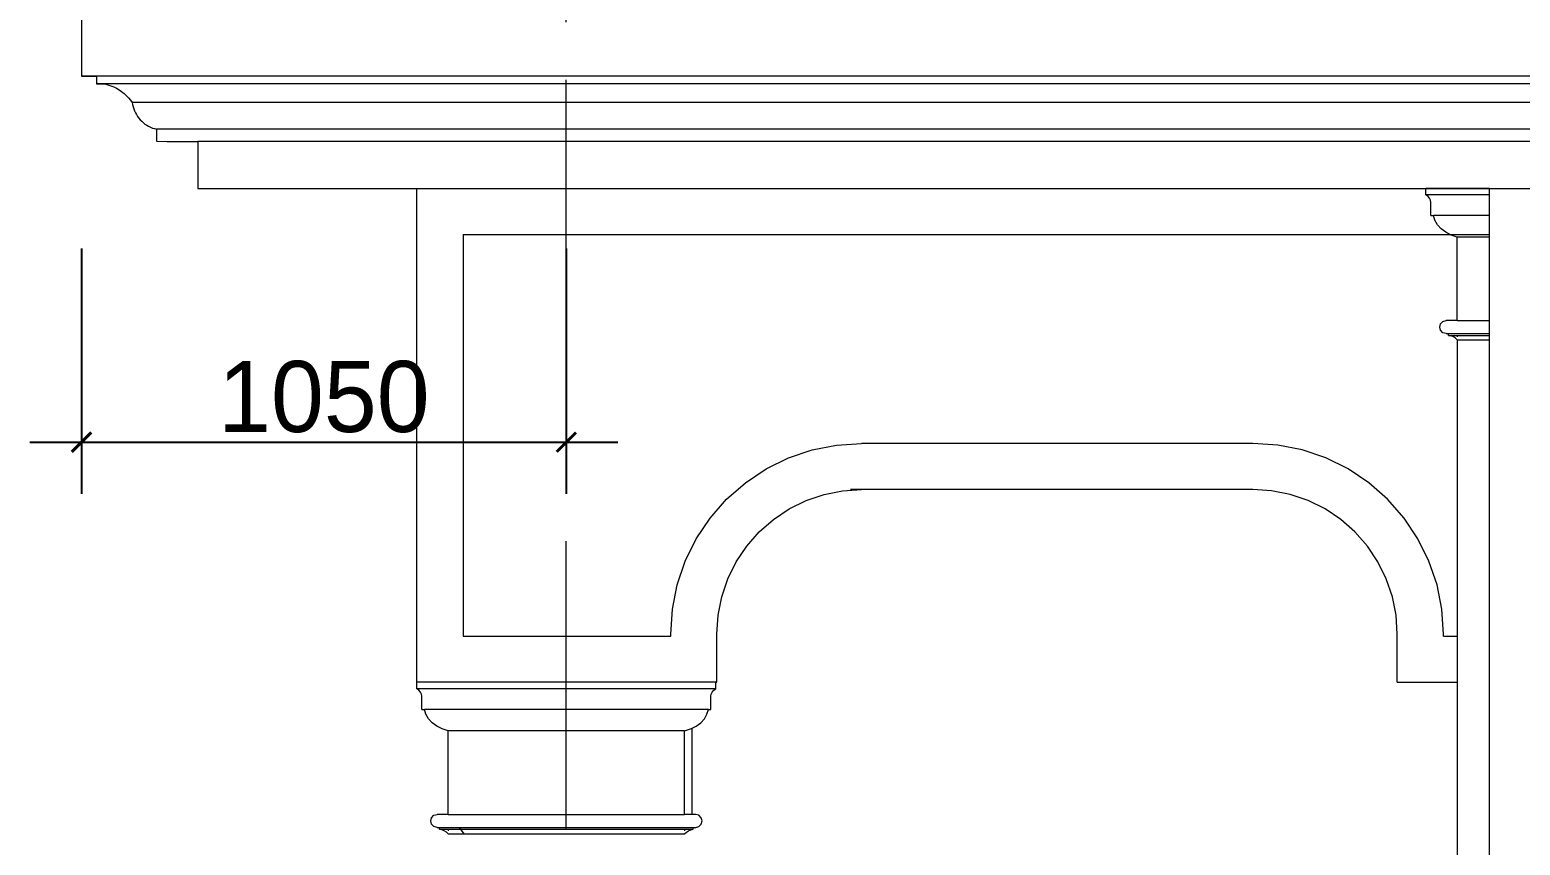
# Model space of a CAD drawing. Header units: millimetres. Extents: x 1832547 to 2001569, y -558009 to -417808.
# Drawn here: x 1945693 to 1948921, y -521844 to -520077 of the extents above; entities that cross this region are included whole.
import ezdxf

# ---------------------------------------------------------------- set-up
doc = ezdxf.new("R2010")
doc.units = ezdxf.units.MM
doc.header["$MEASUREMENT"] = 0
doc.linetypes.add('CENTER', pattern=[2, 1.25, -0.25, 0.25, -0.25])
doc.linetypes.add('HIDDEN', pattern=[9.525, 6.35, -3.175])
doc.layers.get('0').update_dxf_attribs({"linetype": 'CONTINUOUS'})
doc.layers.get('DEFPOINTS').update_dxf_attribs({"linetype": 'CONTINUOUS'})
for name, color, linetype, lineweight in [('CA.dim 08', 8, 'CONTINUOUS', 13), ('CA.khuat 75', 75, 'HIDDEN', 9), ('CA.manh 08', 8, 'CONTINUOUS', 9), ('CA.thay 145', 145, 'CONTINUOUS', 18), ('CA.tim 67', 67, 'CENTER', 9), ('CA_manh 08', 8, 'CONTINUOUS', 9)]:
    doc.layers.add(name, color=color, linetype=linetype, lineweight=lineweight)
doc.styles.get("Standard").update_dxf_attribs({"font": 'roman.shx'})
doc.dimstyles.new('CA 70', dxfattribs={"dimscale": 0.7, "dimtxt": 220, "dimasz": 60, "dimexe": 160, "dimexo": 0, "dimgap": 30, "dimtad": 1, "dimdec": 0, "dimrnd": 5, "dimzin": 0, "dimdsep": 46, "dimtxsty": 'Standard', "dimblk": 'ARCHTICK', "dimcen": 0.09, "dimdle": 160, "dimclrd": 256, "dimclre": 256, "dimclrt": 255, "dimadec": 0, "dimazin": 0, "dimtfac": 1, "dimtdec": 0, "dimtix": 1, "dimtmove": 2, "dimatfit": 3, "dimldrblk": 'DOT', "dimfxl": 600, "dimfxlon": 1, "dimtolj": 1, "dimtzin": 0, "dimarcsym": 0})

# ---------------------------------------------------------------- blocks, each defined once
blk = doc.blocks.new('_ArchTick')
at = {"color": 1, "linetype": 'ByBlock', "const_width": 0.15}
blk.add_lwpolyline([(-0.5, -0.5), (0.5, 0.5)], dxfattribs=at)
blk = doc.blocks.new('*D621')
at = {"layer": 'CA.dim 08', "lineweight": -2, "transparency": 16777216}
for p, q in [((1945804.7, -520550.6), (1945804.7, -521082.6)), ((1946854.7, -520550.6), (1946854.7, -521082.6)), ((1945692.7, -520970.6), (1946966.7, -520970.6))]:
    blk.add_line(p, q, dxfattribs=at)
at = {"layer": 'DEFPOINTS', "color": 0, "transparency": 16777216}
for p in [(1945804.7, -520110.6), (1946854.7, -520110.6), (1946854.7, -520970.6)]:
    blk.add_point(p, dxfattribs=at)
at = {"layer": 'CA.dim 08', "lineweight": -2, "transparency": 16777216, "xscale": 42, "yscale": 42, "zscale": 42, "rotation": 180}
blk.add_blockref('_ArchTick', (1945804.7, -520970.6), dxfattribs=at)
at = {"layer": 'CA.dim 08', "lineweight": -2, "transparency": 16777216, "xscale": 42, "yscale": 42, "zscale": 42}
blk.add_blockref('_ArchTick', (1946854.7, -520970.6), dxfattribs=at)
at = {"layer": 'CA.dim 08', "color": 255, "transparency": 16777216, "insert": (1946329.7, -520872.6), "char_height": 154, "attachment_point": 5}
blk.add_mtext('\\A1;1050', dxfattribs=at)
blk = doc.blocks.new('_DOT')
at = {"color": 1, "linetype": 'ByBlock'}
blk.add_line((-0.5, 0), (-1, 0), dxfattribs=at)
at = {"color": 1, "linetype": 'ByBlock', "const_width": 0.5}
blk.add_lwpolyline([(-0.25, 0, 1), (0.25, 0, 1)], format="xyb", close=True, dxfattribs=at)

msp = doc.modelspace()

# ---------------------------------------------------------------- linework, layer by layer
at = {"layer": 'CA.khuat 75', "ltscale": 200}
msp.add_lwpolyline([(1946622.4, -521805.1), (1946633.1, -521818.9)], dxfattribs=at)
at = {"layer": 'CA.manh 08'}
for points in [[(1960085.4, -520194.4), (1945837.1, -520194.4)], [(1960026.2, -520234.7), (1945914.8, -520234.6)], [(1959973.7, -520292.5), (1945967.3, -520292.5)]]:
    msp.add_lwpolyline(points, dxfattribs=at)
at = {"layer": 'CA.thay 145'}
for p, q in [((1946531.1, -521490.7), (1946531.1, -520420.8)), ((1948716.7, -520435), (1948716.7, -520420.8)), ((1948854.7, -520420.8), (1948716.7, -520420.8)), ((1948721.3, -520438.2), (1948716.7, -520435)), ((1948724.7, -520442.1), (1948721.3, -520438.2)), ((1948726.9, -520446.5), (1948724.7, -520442.1)), ((1948727.6, -520451.2), (1948726.9, -520446.5)), ((1948727.6, -520479.5), (1948727.6, -520451.2)), ((1948727.6, -520479.5), (1948733, -520479.5)), ((1948736.1, -520489.9), (1948733, -520479.5)), ((1948741.7, -520499.7), (1948736.1, -520489.9)), ((1948749.7, -520508.4), (1948741.7, -520499.7)), ((1946631.1, -520520.8), (1946631.1, -521390.7)), ((1948759.8, -520515.9), (1948749.7, -520508.4)), ((1948771.6, -520521.9), (1948759.8, -520515.9)), ((1948784.7, -520526.1), (1948771.6, -520521.9)), ((1948784.7, -520707.2), (1948784.7, -520526.1)), ((1948854.7, -520526.1), (1948784.7, -520526.1)), ((1948746.8, -520721.2), (1948748.6, -520714.2)), ((1948748.6, -520728.1), (1948746.8, -520721.2)), ((1948748.6, -520714.2), (1948753.6, -520709.1)), ((1948753.6, -520733.3), (1948748.6, -520728.1)), ((1948753.6, -520709.1), (1948760.4, -520707.2)), ((1948784.7, -520707.2), (1948760.4, -520707.2)), ((1948784.7, -520707.2), (1948854.7, -520707.2)), ((1948760.4, -520735.1), (1948753.6, -520733.3)), ((1948760.4, -520735.1), (1948765.8, -520735.1)), ((1948765.8, -520739.2), (1948765.8, -520735.1)), ((1948771.1, -520740.4), (1948765.8, -520739.2)), ((1948776.1, -520742.4), (1948771.1, -520740.4)), ((1948780.7, -520745.3), (1948776.1, -520742.4)), ((1948784.7, -520749), (1948780.7, -520745.3)), ((1948784.7, -520740.4), (1948784.7, -520742.4)), ((1948784.7, -520749), (1948854.7, -520749)), ((1947336.1, -521004.7), (1947387.3, -520987.3)), ((1947387.3, -520987.3), (1947440.3, -520976.8)), ((1947440.3, -520976.8), (1947494.2, -520973.2)), ((1948395.6, -520976.8), (1948341.6, -520973.2)), ((1948448.6, -520987.3), (1948395.6, -520976.8)), ((1948499.7, -521004.7), (1948448.6, -520987.3)), ((1947287.7, -521028.6), (1947336.1, -521004.7)), ((1947287.7, -521028.6), (1947336.1, -521004.7)), ((1948548.2, -521028.6), (1948499.7, -521004.7)), ((1948548.2, -521028.6), (1948499.7, -521004.7)), ((1947242.7, -521058.6), (1947287.7, -521028.6)), ((1947242.7, -521058.6), (1947287.7, -521028.6)), ((1948593.1, -521058.6), (1948548.2, -521028.6)), ((1948593.1, -521058.6), (1948548.2, -521028.6)), ((1947202.1, -521094.2), (1947242.7, -521058.6)), ((1947202.1, -521094.2), (1947242.7, -521058.6)), ((1947374.4, -521097.1), (1947413.2, -521083.9)), ((1947413.2, -521083.9), (1947453.3, -521075.9)), ((1947453.3, -521075.9), (1947494.2, -521073.2)), ((1948341.6, -521073.2), (1947470, -521073.2)), ((1948382.5, -521075.9), (1948341.6, -521073.2)), ((1948422.7, -521083.9), (1948382.5, -521075.9)), ((1948461.5, -521097.1), (1948422.7, -521083.9)), ((1948633.8, -521094.2), (1948593.1, -521058.6)), ((1948633.8, -521094.2), (1948593.1, -521058.6)), ((1947166.5, -521134.9), (1947202.1, -521094.2)), ((1947166.5, -521134.9), (1947202.1, -521094.2)), ((1947303.6, -521137.9), (1947337.7, -521115.2)), ((1947303.6, -521137.9), (1947337.7, -521115.2)), ((1947337.7, -521115.2), (1947374.4, -521097.1)), ((1948498.2, -521115.2), (1948461.5, -521097.1)), ((1948532.2, -521137.9), (1948498.2, -521115.2)), ((1948532.2, -521137.9), (1948498.2, -521115.2)), ((1948669.4, -521134.9), (1948633.8, -521094.2)), ((1948669.4, -521134.9), (1948633.8, -521094.2)), ((1947136.4, -521179.8), (1947166.5, -521134.9)), ((1947136.4, -521179.8), (1947166.5, -521134.9)), ((1947272.8, -521165), (1947303.6, -521137.9)), ((1947272.8, -521165), (1947303.6, -521137.9)), ((1948563, -521165), (1948532.2, -521137.9)), ((1948563, -521165), (1948532.2, -521137.9)), ((1948699.4, -521179.8), (1948669.4, -521134.9)), ((1948699.4, -521179.8), (1948669.4, -521134.9)), ((1947112.5, -521228.3), (1947136.4, -521179.8)), ((1947112.5, -521228.3), (1947136.4, -521179.8)), ((1947245.8, -521195.7), (1947272.8, -521165)), ((1947245.8, -521195.7), (1947272.8, -521165)), ((1948590, -521195.7), (1948563, -521165)), ((1948590, -521195.7), (1948563, -521165)), ((1948723.3, -521228.3), (1948699.4, -521179.8)), ((1948723.3, -521228.3), (1948699.4, -521179.8)), ((1947223, -521229.8), (1947245.8, -521195.7)), ((1947223, -521229.8), (1947245.8, -521195.7)), ((1948612.8, -521229.8), (1948590, -521195.7)), ((1948612.8, -521229.8), (1948590, -521195.7)), ((1947095.2, -521279.4), (1947112.5, -521228.3)), ((1947095.2, -521279.4), (1947112.5, -521228.3)), ((1947204.9, -521266.5), (1947223, -521229.8)), ((1947204.9, -521266.5), (1947223, -521229.8)), ((1948630.9, -521266.5), (1948612.8, -521229.8)), ((1948630.9, -521266.5), (1948612.8, -521229.8)), ((1948740.7, -521279.4), (1948723.3, -521228.3)), ((1948740.7, -521279.4), (1948723.3, -521228.3)), ((1947084.6, -521332.4), (1947095.2, -521279.4)), ((1947084.6, -521332.4), (1947095.2, -521279.4)), ((1947191.8, -521305.3), (1947204.9, -521266.5)), ((1947191.8, -521305.3), (1947204.9, -521266.5)), ((1948644.1, -521305.3), (1948630.9, -521266.5)), ((1948644.1, -521305.3), (1948630.9, -521266.5)), ((1948751.2, -521332.4), (1948740.7, -521279.4)), ((1948751.2, -521332.4), (1948740.7, -521279.4)), ((1947183.8, -521345.5), (1947191.8, -521305.3)), ((1947183.8, -521345.5), (1947191.8, -521305.3)), ((1948652.1, -521345.5), (1948644.1, -521305.3)), ((1948652.1, -521345.5), (1948644.1, -521305.3)), ((1947081.1, -521386.4), (1947084.6, -521332.4)), ((1947081.1, -521386.4), (1947084.6, -521332.4)), ((1948754.7, -521386.4), (1948751.2, -521332.4)), ((1948754.7, -521386.4), (1948751.2, -521332.4)), ((1947181.1, -521386.4), (1947183.8, -521345.5)), ((1947181.1, -521386.4), (1947183.8, -521345.5)), ((1948654.7, -521386.4), (1948652.1, -521345.5)), ((1948654.7, -521386.4), (1948652.1, -521345.5)), ((1946631.1, -521390.7), (1947081.1, -521390.7)), ((1947081.1, -521390.7), (1947081.1, -521386.4)), ((1947081.1, -521390.7), (1947081.1, -521386.4)), ((1947181.1, -521490.7), (1947181.1, -521386.4)), ((1948654.7, -521490.7), (1948654.7, -521386.4)), ((1948754.7, -521390.7), (1948754.7, -521386.4)), ((1948754.7, -521390.7), (1948754.7, -521386.4)), ((1946531.1, -521504.9), (1946531.1, -521490.7)), ((1947178.9, -521490.7), (1946531.1, -521490.7)), ((1946535.7, -521508.1), (1946531.1, -521504.9)), ((1947174.3, -521508.1), (1947178.9, -521504.9)), ((1947178.9, -521490.7), (1947181.1, -521490.7)), ((1947178.9, -521504.9), (1947178.9, -521490.7)), ((1946539.1, -521512), (1946535.7, -521508.1)), ((1946541.3, -521516.4), (1946539.1, -521512)), ((1946542, -521521.1), (1946541.3, -521516.4)), ((1946542, -521549.4), (1946542, -521521.1)), ((1947168, -521521.1), (1947168.7, -521516.4)), ((1947168, -521549.4), (1947168, -521521.1)), ((1947168.7, -521516.4), (1947170.9, -521512)), ((1947170.9, -521512), (1947174.3, -521508.1)), ((1946542, -521549.4), (1946547.4, -521549.4)), ((1946550.5, -521559.8), (1946547.4, -521549.4)), ((1946556.1, -521569.6), (1946550.5, -521559.8)), ((1946564.1, -521578.4), (1946556.1, -521569.6)), ((1947145.9, -521578.4), (1947153.9, -521569.6)), ((1947153.9, -521569.6), (1947159.5, -521559.8)), ((1947159.5, -521559.8), (1947162.5, -521549.4)), ((1947162.5, -521549.4), (1947168, -521549.4)), ((1946574.2, -521585.9), (1946564.1, -521578.4)), ((1946586, -521591.8), (1946574.2, -521585.9)), ((1946599.1, -521596), (1946586, -521591.8)), ((1946599.1, -521777.1), (1946599.1, -521596)), ((1947110.8, -521596), (1946599.1, -521596)), ((1947110.8, -521596), (1947124, -521591.8)), ((1947110.8, -521777.1), (1947110.8, -521596)), ((1947124, -521591.8), (1947127.2, -521590.2)), ((1947127.2, -521590.2), (1947135.8, -521585.9)), ((1947127.2, -521777.1), (1947127.2, -521590.2)), ((1947135.8, -521585.9), (1947145.9, -521578.4)), ((1946561.2, -521791.1), (1946563, -521784.1)), ((1946563, -521798.1), (1946561.2, -521791.1)), ((1946563, -521784.1), (1946568, -521779)), ((1946568, -521779), (1946574.8, -521777.1)), ((1946599.1, -521777.1), (1946574.8, -521777.1)), ((1946599.1, -521777.1), (1947110.8, -521777.1)), ((1947127.2, -521777.1), (1947110.8, -521777.1)), ((1947135.2, -521777.1), (1947127.2, -521777.1)), ((1947142, -521779), (1947135.2, -521777.1)), ((1947147, -521784.1), (1947142, -521779)), ((1947148.8, -521791.1), (1947147, -521784.1)), ((1947147, -521798.1), (1947148.8, -521791.1)), ((1946568, -521803.2), (1946563, -521798.1)), ((1946574.8, -521805.1), (1946568, -521803.2)), ((1946574.8, -521805.1), (1946580.2, -521805.1)), ((1946580.2, -521809.1), (1946580.2, -521805.1)), ((1946585.5, -521810.3), (1946580.2, -521809.1)), ((1946590.5, -521812.4), (1946585.5, -521810.3)), ((1946595.1, -521815.3), (1946590.5, -521812.4)), ((1946599.1, -521818.9), (1946595.1, -521815.3)), ((1946599.1, -521810.3), (1946599.1, -521812.4)), ((1946599.1, -521818.9), (1947110.8, -521818.9)), ((1947110.8, -521810.3), (1947110.8, -521812.4)), ((1947110.8, -521818.9), (1947114.9, -521815.3)), ((1947114.9, -521815.3), (1947119.5, -521812.4)), ((1947119.5, -521812.4), (1947124.5, -521810.3)), ((1947124.5, -521810.3), (1947127.2, -521809.7)), ((1947127.2, -521809.7), (1947129.7, -521809.1)), ((1947129.7, -521805.1), (1947135.2, -521805.1)), ((1947129.7, -521809.1), (1947129.7, -521805.1)), ((1947135.2, -521805.1), (1947142, -521803.2)), ((1947142, -521803.2), (1947147, -521798.1))]:
    msp.add_line(p, q, dxfattribs=at)
for points in [[(1945804.7, -520043.6), (1945804.7, -520177.7), (1945837.1, -520177.7), (1945837.1, -520194.4), (1945855.6, -520194.4), (1945862, -520196.1), (1945868.3, -520198.3), (1945874.4, -520200.9), (1945880.4, -520203.9), (1945886.1, -520207.2), (1945891.6, -520211), (1945896.9, -520215.1), (1945901.8, -520219.5), (1945906.5, -520224.3), (1945910.8, -520229.3), (1945914.8, -520234.6), (1945915.5, -520239.2), (1945916.5, -520243.7), (1945917.9, -520248.2), (1945919.5, -520252.5), (1945921.4, -520256.7), (1945923.6, -520260.8), (1945926.1, -520264.7), (1945928.8, -520268.4), (1945931.8, -520271.9), (1945935.1, -520275.2), (1945938.5, -520278.3), (1945942.2, -520281.2), (1945946, -520283.8), (1945950, -520286.1), (1945954.1, -520288.1), (1945958.4, -520289.9), (1945962.8, -520291.3), (1945967.3, -520292.5), (1945967.3, -520318.7), (1945990.5, -520318.8), (1946056.6, -520318.8), (1946056.6, -520420.8), (1946071.6, -520420.8), (1946071.6, -520420.8)], [(1960104, -520177.7), (1945804.7, -520177.7)], [(1959879.4, -520318.8), (1946056.6, -520318.8)], [(1946071.6, -520420.8), (1959879.4, -520420.8)], [(1948854.7, -523643.6), (1948854.7, -520420.8)], [(1946631.1, -520520.8), (1948854.7, -520520.8)], [(1948784.7, -520749), (1948784.7, -523643.6)], [(1948341.6, -520973.2), (1947494.2, -520973.2)], [(1948754.7, -521390.7), (1948784.7, -521390.7)], [(1948654.7, -521490.7), (1948784.7, -521490.7)]]:
    msp.add_lwpolyline(points, dxfattribs=at)
at = {"layer": 'CA.tim 67', "ltscale": 500}
msp.add_line((1946854.7, -530810.3), (1946854.7, -514383.7), dxfattribs=at)
at = {"layer": 'CA_manh 08'}
for p, q in [((1948854.7, -520435), (1948716.7, -520435)), ((1948854.7, -520479.5), (1948733, -520479.5)), ((1948765.8, -520735.1), (1948854.7, -520735.1)), ((1948765.8, -520739.2), (1948854.7, -520739.2)), ((1947178.9, -521504.9), (1946531.1, -521504.9)), ((1947162.5, -521549.4), (1946547.4, -521549.4)), ((1946580.2, -521805.1), (1947129.7, -521805.1)), ((1946580.2, -521809.1), (1947129.7, -521809.1))]:
    msp.add_line(p, q, dxfattribs=at)

# ---------------------------------------------------------------- dimensions: what is measured, and where the dimension line sits
at = {"layer": 'CA.dim 08'}
dim = msp.add_linear_dim(base=(1946854.7, -520970.6), p1=(1945804.7, -520110.6), p2=(1946854.7, -520110.6), dimstyle='CA 70', dxfattribs=at)
dim.commit()
dim.dimension.update_dxf_attribs({"geometry": '*D621', "text_midpoint": (1946329.7, -520872.6)})

doc.saveas('drawing.dxf')
